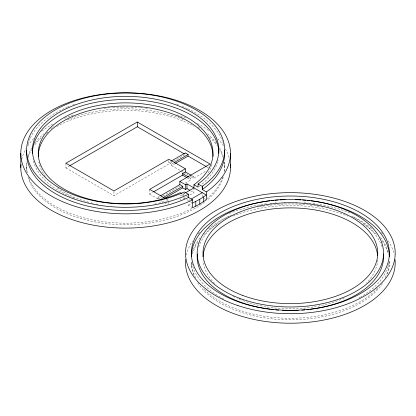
<?xml version="1.0" encoding="UTF-8"?>
<svg xmlns="http://www.w3.org/2000/svg" width="416" height="416" viewBox="0 0 416 416"><rect width="100%" height="100%" fill="white"/><g stroke="black" fill="none" stroke-linecap="round" stroke-linejoin="round"><path stroke-width="0.31" stroke-dasharray="2.08 1.56" d="M192.644 207.766L188.5 205.348L188.51 202.977M202.233 196.83L202.244 193.866M198.583 186.774L199.56 186.035M185.172 192.993L180.237 195.848L181.34 196.482M183.529 198.687L193.944 192.655L193.944 189.098M65.92 163.223L65.92 167.976L69.29 166.031M168.875 160.524L168.875 162.427L170.524 161.476M65.92 167.976L113.968 195.718L172.983 161.642M173.545 161.32L185.349 154.502L185.349 152.916M168.875 162.427L171.621 164.013L173.269 163.062M171.621 164.013L171.621 165.599L174.918 163.696M149.656 189.374L149.656 194.116L152.443 192.509M162.287 196.347L157.893 198.879L157.893 197.293L159.541 196.342M189.114 177.372L190.762 178.324L193.586 176.696L193.586 178.277L206.216 170.986M162.838 196.03L179.858 186.207M185.307 183.056L190.762 179.91L190.762 178.324M161.32 198.635L162.968 197.683M189.067 200.288L190.164 199.654M188.5 205.348L191.797 203.445M190.731 190.804L193.944 192.655M183.55 197.751L184.652 198.385M186.862 199.654L188.516 200.606M206.762 166.868L208.411 167.82M191.937 175.744L193.586 176.696M171.621 165.599L180.409 170.669M180.955 170.986L183.154 172.255M183.7 172.572L188.094 175.11M190.289 176.379L193.586 178.277M187.465 178.006L190.762 179.91M204.287 198.609L206.346 199.8M182.312 193.877L184.382 195.073L184.382 193.17M166.447 199.066L168.688 200.361L165.298 201.422A87.36 50.44 0 0 1 158.158 203.294M157.893 197.293L160.29 198.676M160.768 200.538L163.935 202.363M164.466 202.67L167.632 204.495M149.656 194.116L157.893 198.879M190.59 201.812L192.66 203.024M224.619 164.726L224.619 166.312M191.521 264.384L191.521 265.97M180.237 198.812L180.237 199.997M168.688 201.547L168.688 203.918M113.968 191.552L113.968 195.718M26.65 167.263L26.65 168.849M28.012 143.78A99.008 57.164 0 0 1 29.999 138.518M30.269 137.94A99.008 57.164 0 0 1 66.841 107.323M67.439 107.068A99.008 57.164 0 0 1 69.02 106.418M72.8 104.967A99.008 57.164 0 0 1 74.454 104.38M176.816 104.38A99.008 57.164 0 0 1 178.469 104.967M182.25 106.418A99.008 57.164 0 0 1 187.366 108.623M187.944 108.888A99.008 57.164 0 0 1 222.482 141.43M222.893 142.6A99.008 57.164 0 0 1 223.423 144.373M218.088 160.056A93.184 53.799 0 0 1 217.823 161.174M217.672 161.73A93.184 53.799 0 0 1 201.5 184.553M184.278 195.125A93.184 53.799 0 0 1 180.97 196.602M74.298 198.214A93.184 53.799 0 0 1 71.994 197.309M70.299 196.602A93.184 53.799 0 0 1 33.067 159.5M211.921 164.372A87.36 50.44 0 0 1 207.194 174.559M156.333 203.705A87.36 50.44 0 0 1 154.487 204.09M98.02 204.334A87.36 50.44 0 0 1 96.164 203.965M93.111 203.294A87.36 50.44 0 0 1 90.1 202.561M88.91 202.249A87.36 50.44 0 0 1 56.326 187.19M45.458 176.514A87.36 50.44 0 0 1 38.849 162.282M21.772 159.364A104.832 60.528 0 0 1 25.932 148.876M27.763 145.891A104.832 60.528 0 0 1 33.946 138.237M41.751 131.274A104.832 60.528 0 0 1 53.758 123.521M64.568 118.383A104.832 60.528 0 0 1 73.216 115.164M103.839 108.378A104.832 60.528 0 0 1 105.633 108.165M108.03 107.916A104.832 60.528 0 0 1 112.252 107.552M112.861 107.505A104.832 60.528 0 0 1 121.976 107.089M122.585 107.078A104.832 60.528 0 0 1 129.901 107.104M131.123 107.136A104.832 60.528 0 0 1 139.62 107.593M140.223 107.645A104.832 60.528 0 0 1 143.239 107.916M145.636 108.165A104.832 60.528 0 0 1 147.43 108.378M176.857 114.769A104.832 60.528 0 0 1 186.696 118.383M197.512 123.521A104.832 60.528 0 0 1 209.518 131.274M217.766 138.7A104.832 60.528 0 0 1 223.506 145.891M225.337 148.876A104.832 60.528 0 0 1 229.18 158.111M223.324 176.883A99.008 57.164 0 0 1 207.017 200.138M204.464 202.166A99.008 57.164 0 0 1 101.296 222.986A99.008 57.164 0 0 1 27.784 176.296M26.837 171.324A99.008 57.164 0 0 1 26.998 162.625M28.127 157.659A99.008 57.164 0 0 1 31.647 149.604M34.866 144.742A99.008 57.164 0 0 1 42.328 136.687M46.28 133.396A99.008 57.164 0 0 1 47.866 132.2M56.675 126.563A99.008 57.164 0 0 1 194.074 126.272M209.388 137.093A99.008 57.164 0 0 1 216.819 145.304M219.539 149.458A99.008 57.164 0 0 1 223.132 157.622M224.167 161.97A99.008 57.164 0 0 1 224.359 171.907M186.358 255.102A104.832 60.528 0 0 1 192.494 240.994M198.234 233.808A104.832 60.528 0 0 1 199.576 232.424M229.304 213.486A104.832 60.528 0 0 1 267.972 203.559M269.766 203.341A104.832 60.528 0 0 1 272.163 203.081M275.174 202.8A104.832 60.528 0 0 1 276.38 202.701M283.66 202.285A104.832 60.528 0 0 1 284.877 202.244M295.854 202.244A104.832 60.528 0 0 1 297.071 202.285M303.748 202.654A104.832 60.528 0 0 1 305.557 202.8M309.171 203.143A104.832 60.528 0 0 1 310.965 203.341M312.759 203.559A104.832 60.528 0 0 1 349.747 212.805M381.155 232.424A104.832 60.528 0 0 1 382.928 234.27M388.237 240.994A104.832 60.528 0 0 1 394.228 254.472M388.721 263.312A99.008 57.164 0 0 1 360.896 296.858M360.376 297.164A99.008 57.164 0 0 1 358.79 298.059M223.569 298.938A99.008 57.164 0 0 1 192.135 263.905M198.65 247.213A93.184 53.799 0 0 1 229.58 215.961M353.236 217.032A93.184 53.799 0 0 1 382.403 248.326M382.47 283.66A99.008 57.164 0 0 1 289 319.842A99.008 57.164 0 0 1 197.293 282.188M193.768 275.231A99.008 57.164 0 0 1 191.36 262.246M192.468 254.14A99.008 57.164 0 0 1 198.26 241.712M203.928 234.806A99.008 57.164 0 0 1 218.494 223.371M232.892 216.138A99.008 57.164 0 0 1 347.807 216.128M363.152 223.938A99.008 57.164 0 0 1 377.078 235.092M382.06 241.119A99.008 57.164 0 0 1 388.492 255.076M389.345 261.258A99.008 57.164 0 0 1 387.317 274.284M377.686 259.912A87.36 50.44 0 0 1 366.475 283.088M344.323 297.996A87.36 50.44 0 0 1 237.442 298.459M234.796 297.248A87.36 50.44 0 0 1 233.048 296.395M214.708 283.546A87.36 50.44 0 0 1 203.122 260.967M389.371 261.539A99.008 57.164 0 0 1 385.107 277.706M377.629 288.106A99.008 57.164 0 0 1 290.462 318.266A99.008 57.164 0 0 1 203.195 288.205M195.707 277.867A99.008 57.164 0 0 1 191.36 260.66M192.468 252.554A99.008 57.164 0 0 1 200.21 237.474M208.484 228.966A99.008 57.164 0 0 1 231.66 215.072M259.288 206.825A99.008 57.164 0 0 1 323.882 207.314M351.286 216.039A99.008 57.164 0 0 1 371.779 228.571M380.536 237.489A99.008 57.164 0 0 1 388.492 253.49M222.742 177.138A99.008 57.164 0 0 1 207.017 198.552M191.885 208.473A99.008 57.164 0 0 1 94.968 220.345A99.008 57.164 0 0 1 28.756 177.793M27.336 172.848A99.008 57.164 0 0 1 26.91 161.668M28.127 156.073A99.008 57.164 0 0 1 31.647 148.018M35.272 142.631A99.008 57.164 0 0 1 43.763 133.848M50.622 128.684A99.008 57.164 0 0 1 54.085 126.48M67.475 119.735A99.008 57.164 0 0 1 183.846 119.756M198.162 127.083A99.008 57.164 0 0 1 201.495 129.262M207.563 133.9A99.008 57.164 0 0 1 216.44 143.208M219.539 147.878A99.008 57.164 0 0 1 223.132 156.042M224.432 162.25A99.008 57.164 0 0 1 223.938 172.817"/><path stroke-width="0.62" d="M160.638 195.707L179.858 184.621L179.858 181.449L210.059 164.013L137.301 122.008L65.92 163.223L113.968 190.96L168.875 159.255L185.349 168.766L185.349 171.938L182.525 173.571L182.525 175.157L186.914 177.689M192.66 203.024L192.644 207.766L199.763 204.038L206.346 199.8L206.357 191.906L207.106 191.402A104.832 60.528 0 0 0 149.219 94.338A104.832 60.528 0 0 0 23.488 166.93A104.832 60.528 0 0 0 191.61 200.351L192.644 199.841L192.66 203.024L199.779 199.295L206.362 195.057L186.982 183.893L185.536 184.73L179.858 181.449M195.78 206.216L195.801 201.474M199.763 204.038L199.779 199.295M203.544 201.739L203.559 196.997M185.718 192.676L193.944 187.912L193.944 184.74L196.31 182.962A87.36 50.44 0 0 0 143.796 103.979A87.36 50.44 0 0 0 40.18 163.8A87.36 50.44 0 0 0 176.982 194.121L180.237 192.676L181.792 193.575M193.944 184.74L198.099 187.138L198.099 183.966L201.022 181.766A93.184 53.799 0 0 0 143.416 97.334A93.184 53.799 0 0 0 35.214 163.16A93.184 53.799 0 0 0 184.278 191.953L188.516 194.288L188.516 197.454L192.644 199.841M206.357 191.906L202.228 189.524L202.228 186.352L202.582 186.118A99.008 57.164 0 0 0 147.909 94.448A99.008 57.164 0 0 0 29.162 163.004A99.008 57.164 0 0 0 187.944 194.568L188.516 194.288M202.228 189.524L202.582 189.285A99.008 57.164 0 0 0 224.51 150.322M69.852 165.703L137.301 126.766L184.231 153.858M171.075 161.158L185.349 152.916L188.094 154.502L188.094 156.088L206.216 166.551M174.366 162.427L188.094 154.502M175.464 163.379L188.094 156.088M185.349 168.766L149.656 189.374L165.89 198.744M153.556 191.87L182.525 175.157M163.514 197.366L182.733 186.28L182.733 187.866L185.536 189.483L186.982 188.646L189.66 190.19M164.611 198.318L182.733 187.866M191.261 199.02L202.244 192.681M188.516 197.454L187.944 197.735A99.008 57.164 0 0 1 80.683 204.246A99.008 57.164 0 0 1 26.759 150.322M185.349 171.938L191.391 175.427M182.525 173.571L188.562 177.055M198.099 183.966L202.228 186.352M179.858 184.621L182.733 186.28M230.469 153.312L230.469 167.58M202.582 186.118L202.582 189.285M186.982 183.893L186.982 188.646M185.536 184.73L185.536 189.483M137.301 122.008L137.301 126.766M20.8 153.312L20.8 167.58M32.448 153.312A93.184 53.799 0 0 1 125.632 99.512A93.184 53.799 0 0 1 218.821 153.312M230.324 164.414A104.832 60.528 0 0 1 125.632 228.103A104.832 60.528 0 0 1 20.946 164.414M38.272 156.484A87.36 50.44 0 0 1 125.632 106.044A87.36 50.44 0 0 1 212.997 156.484M395.054 259.516A104.832 60.528 0 0 1 290.368 323.211A104.832 60.528 0 0 1 185.676 259.516M191.355 256.745A99.008 57.164 0 0 1 264.113 201.625M264.742 201.526A99.008 57.164 0 0 1 269.781 200.829M271.05 200.678A99.008 57.164 0 0 1 273.598 200.403M274.877 200.283A99.008 57.164 0 0 1 278.086 200.023M280.015 199.893A99.008 57.164 0 0 1 285.184 199.659M295.547 199.659A99.008 57.164 0 0 1 300.716 199.893M302.645 200.023A99.008 57.164 0 0 1 305.854 200.283M307.133 200.403A99.008 57.164 0 0 1 309.681 200.678M310.95 200.829A99.008 57.164 0 0 1 315.994 201.526M316.618 201.625A99.008 57.164 0 0 1 389.376 256.745M383.422 253.926A93.184 53.799 0 0 1 310.336 309.291M309.145 309.442A93.184 53.799 0 0 1 306.748 309.707M304.944 309.878A93.184 53.799 0 0 1 301.922 310.128M298.282 310.346A93.184 53.799 0 0 1 282.448 310.346M278.808 310.128A93.184 53.799 0 0 1 275.787 309.878M273.983 309.707A93.184 53.799 0 0 1 271.586 309.442M270.395 309.291A93.184 53.799 0 0 1 197.309 253.926M203.044 256.745A87.36 50.44 0 0 1 289.453 207.891A87.36 50.44 0 0 1 377.608 255.689M237.947 305.594A104.832 60.528 0 0 0 395.2 253.178A104.832 60.528 0 0 0 237.947 200.756A104.832 60.528 0 0 0 237.947 305.594M240.859 302.682A99.008 57.164 0 0 0 389.376 253.178A99.008 57.164 0 0 0 240.859 203.674A99.008 57.164 0 0 0 240.859 302.682M242.783 295.474A87.36 50.44 0 0 0 377.608 255.814A87.36 50.44 0 0 0 250.702 208.234A87.36 50.44 0 0 0 242.783 295.474M239.611 298.298A93.184 53.799 0 0 0 383.422 255.991A93.184 53.799 0 0 0 248.061 205.239A93.184 53.799 0 0 0 239.611 298.298"/></g></svg>
